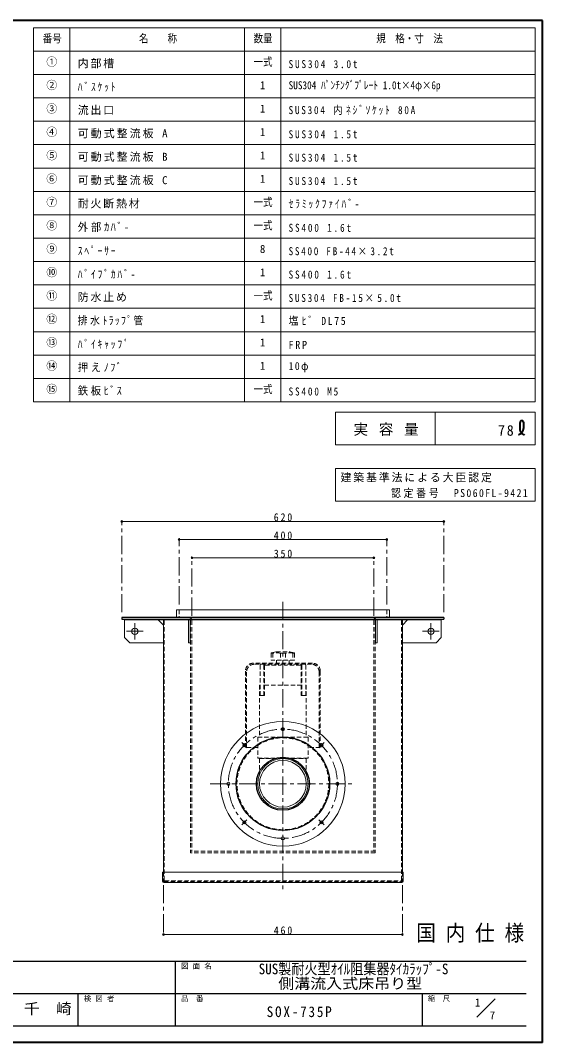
# Model space of a CAD drawing. Units: millimetres at full size, sheet at 1:7; details may follow other scales. Extents: x -1480 to 1355, y -979 to 988.
# Drawn here: x 350 to 1355, y -979 to 988 of the extents above; entities that cross this region are included whole.
import ezdxf
from ezdxf.enums import TextEntityAlignment as Align

# ---------------------------------------------------------------- set-up
doc = ezdxf.new("R2010")
doc.units = ezdxf.units.MM
doc.header["$LTSCALE"] = 7
doc.header["$PDMODE"] = 32
doc.header["$PDSIZE"] = 3.5
doc.linetypes.add('CHAIN1', pattern=[8, 5, -1, 1, -1])
doc.linetypes.add('DASHED1', pattern=[1.8, 1.2, -0.6])
doc.layers.add('0-0_ﾚｲﾔ1', color=4, linetype='Continuous', lineweight=9)
doc.styles.add('ＭＳ ゴシック', font='')
doc.styles.get('ＭＳ ゴシック').set_extended_font_data('MS Gothic')

msp = doc.modelspace()

# ---------------------------------------------------------------- linework, layer by layer
at = {"layer": '0-0_ﾚｲﾔ1', "color": 1, "lineweight": 40}
for p, q in [((1355.255, 987.955), (-1479.745, 987.955)), ((1355.255, -979.045), (1355.255, 987.955)), ((1355.255, -979.045), (-1479.745, -979.045))]:
    msp.add_line(p, q, dxfattribs=at)
at = {"layer": '0-0_ﾚｲﾔ1', "color": 3, "lineweight": 18}
for p, q in [((1341.255, 973.955), (375.255, 973.955)), ((445.255, 253.955), (445.255, 973.955)), ((781.255, 253.955), (781.255, 973.955)), ((851.255, 253.955), (851.255, 973.955)), ((1341.255, 253.955), (1341.255, 973.955)), ((1341.255, 928.955), (375.255, 928.955)), ((1341.255, 883.955), (375.255, 883.955)), ((1341.255, 838.955), (375.255, 838.955)), ((1341.255, 793.955), (375.255, 793.955)), ((1341.255, 748.955), (375.255, 748.955)), ((1341.255, 703.955), (375.255, 703.955)), ((1341.255, 658.955), (375.255, 658.955)), ((1341.255, 613.955), (375.255, 613.955)), ((1341.255, 568.955), (375.255, 568.955)), ((1341.255, 523.955), (375.255, 523.955)), ((1341.255, 478.955), (375.255, 478.955)), ((1341.255, 433.955), (375.255, 433.955)), ((1341.255, 388.955), (375.255, 388.955)), ((1341.255, 343.955), (375.255, 343.955)), ((1341.255, 298.955), (375.255, 298.955)), ((956.255, 233.955), (1341.255, 233.955)), ((956.255, 170.955), (956.255, 233.955)), ((1148.755, 233.955), (1148.755, 170.955)), ((1341.255, 170.955), (1341.255, 233.955)), ((956.255, 170.955), (1341.255, 170.955)), ((1341.255, 62.955), (1341.255, 125.955)), ((956.255, 62.955), (1341.255, 62.955))]:
    msp.add_line(p, q, dxfattribs=at)
at = {"layer": '0-0_ﾚｲﾔ1'}
for p, q in [((545.255, 23.955), (1165.255, 23.955)), ((655.255, -11.045), (1055.255, -11.045)), ((680.255, -46.045), (1030.255, -46.045)), ((615.255, -165.645), (625.255, -175.645)), ((1085.255, -175.645), (1095.255, -165.645)), ((1160.255, -165.645), (1160.255, -199.645)), ((560.255, -209.645), (625.255, -209.645)), ((1150.255, -209.645), (1085.255, -209.645)), ((1160.255, -199.645), (1150.255, -209.645)), ((625.255, -771.045), (1085.255, -771.045))]:
    msp.add_line(p, q, dxfattribs=at)
at = {"layer": '0-0_ﾚｲﾔ1', "linetype": 'CHAIN1'}
for p, q in [((545.255, -151.045), (545.255, 23.955)), ((1165.255, -151.045), (1165.255, 23.955)), ((655.255, -136.045), (655.255, -11.045)), ((1055.255, -136.045), (1055.255, -11.045)), ((680.255, -157.545), (680.255, -46.045)), ((1030.255, -157.545), (1030.255, -46.045)), ((855.255, -131.045), (855.255, -691.045)), ((570.255, -203.645), (570.255, -171.645)), ((1140.255, -203.645), (1140.255, -171.645)), ((586.255, -187.645), (554.255, -187.645)), ((1156.255, -187.645), (1124.255, -187.645)), ((776.059, -401.849), (785.958, -411.749)), ((924.551, -411.749), (934.451, -401.849)), ((715.255, -481.045), (995.255, -481.045)), ((785.958, -550.342), (776.059, -560.241)), ((924.551, -550.342), (934.451, -560.241)), ((625.255, -676.045), (625.255, -771.045)), ((1085.255, -676.045), (1085.255, -771.045))]:
    msp.add_line(p, q, dxfattribs=at)
at = {"layer": '0-0_ﾚｲﾔ1', "color": 7, "lineweight": 18}
for p, q in [((650.255, -146.045), (650.255, -161.045)), ((1060.255, -146.045), (650.255, -146.045)), ((1060.255, -146.045), (1060.255, -161.045)), ((550.255, -164.045), (550.255, -165.645)), ((550.255, -165.645), (1160.255, -165.645)), ((625.255, -167.245), (625.255, -651.045)), ((676.855, -165.645), (676.855, -209.645)), ((1033.655, -165.645), (1033.655, -209.645)), ((1036.855, -165.645), (1036.855, -209.645)), ((1085.255, -167.245), (1085.255, -651.045)), ((1160.255, -164.045), (1160.255, -165.645)), ((1036.855, -209.645), (1033.655, -209.645)), ((1086.855, -651.045), (623.655, -651.045)), ((623.655, -668.445), (623.655, -651.045)), ((1086.855, -668.445), (1086.855, -651.045)), ((626.255, -671.045), (1084.255, -671.045)), ((1228.399, -930.401), (1263.755, -895.045))]:
    msp.add_line(p, q, dxfattribs=at)
at = {"layer": '0-0_ﾚｲﾔ1', "linetype": 'DASHED1'}
for p, q in [((655.255, -146.045), (655.255, -161.045)), ((1055.255, -146.045), (1055.255, -161.045)), ((626.855, -666.845), (626.855, -167.245)), ((677.255, -167.045), (677.255, -614.045)), ((680.255, -167.045), (680.255, -611.045)), ((1030.255, -167.045), (1030.255, -611.045)), ((1033.255, -167.045), (1033.255, -614.045)), ((1083.655, -666.845), (1083.655, -167.245)), ((1033.255, -611.045), (677.255, -611.045)), ((1033.255, -614.045), (677.255, -614.045)), ((625.255, -651.045), (625.255, -668.445)), ((627.855, -667.845), (1082.655, -667.845)), ((645.255, -667.845), (645.255, -669.445)), ((1065.255, -667.845), (1065.255, -669.445)), ((1085.255, -651.045), (1085.255, -668.445)), ((626.255, -669.445), (1084.255, -669.445))]:
    msp.add_line(p, q, dxfattribs=at)
at = {"layer": '0-0_ﾚｲﾔ1', "color": 5, "lineweight": 25}
for p, q in [((545.255, -161.045), (545.255, -164.045)), ((1165.255, -161.045), (545.255, -161.045)), ((545.255, -164.045), (1165.255, -164.045)), ((1165.255, -161.045), (1165.255, -164.045))]:
    msp.add_line(p, q, dxfattribs=at)
at = {"layer": '0-0_ﾚｲﾔ1', "color": 7, "linetype": 'DASHED1', "lineweight": 18}
for p, q in [((832.861, -229.85), (832.861, -243.045)), ((835.853, -229.85), (832.861, -229.85)), ((841.56, -227.138), (833.647, -228.873)), ((835.853, -229.85), (835.853, -243.045)), ((842.416, -227.045), (868.093, -227.045)), ((850.415, -229.85), (850.415, -243.045)), ((860.095, -229.85), (850.415, -229.85)), ((860.095, -229.85), (860.095, -243.045)), ((868.95, -227.138), (876.862, -228.873)), ((874.657, -229.85), (874.657, -243.045)), ((912.255, -249.045), (798.255, -249.045)), ((910.255, -251.045), (800.255, -251.045)), ((811.235, -252.545), (811.235, -311.045)), ((818.735, -252.545), (818.735, -311.045)), ((821.034, -252.545), (851.86, -252.545)), ((877.648, -243.045), (832.861, -243.045)), ((843.255, -243.045), (843.255, -249.045)), ((851.86, -251.045), (851.86, -252.545)), ((858.649, -251.045), (858.649, -252.545)), ((889.476, -252.545), (858.649, -252.545)), ((867.255, -243.045), (867.255, -249.045)), ((890.476, -253.545), (890.476, -311.045)), ((891.775, -252.545), (891.775, -311.045)), ((899.275, -252.545), (899.275, -311.045)), ((783.255, -264.045), (783.255, -411.045)), ((785.255, -266.045), (785.255, -411.045)), ((925.255, -266.045), (925.255, -411.045)), ((810.255, -291.045), (810.255, -391.545)), ((810.255, -291.045), (811.235, -291.045)), ((820.034, -291.045), (890.476, -291.045)), ((899.275, -291.045), (900.255, -291.045)), ((900.255, -291.045), (900.255, -391.545)), ((890.476, -311.045), (899.275, -311.045)), ((806.755, -391.545), (903.755, -391.545)), ((903.755, -391.545), (903.755, -431.545)), ((806.755, -411.045), (783.255, -411.045)), ((806.755, -431.545), (903.755, -431.545)), ((810.255, -432.545), (810.255, -462.955)), ((903.755, -431.545), (900.255, -432.545))]:
    msp.add_line(p, q, dxfattribs=at)
at = {"layer": '0-0_ﾚｲﾔ1', "color": 6, "lineweight": 25}
for p, q in [((-1448.245, -822.545), (1323.755, -822.545)), ((648.755, -947.545), (648.755, -822.545)), ((1323.755, -885.045), (-101.245, -885.045)), ((461.255, -947.545), (461.255, -885.045)), ((1123.755, -947.545), (1123.755, -885.045)), ((1323.755, -947.545), (-1448.245, -947.545))]:
    msp.add_line(p, q, dxfattribs=at)
at = {"layer": '0-0_ﾚｲﾔ1', "color": 3, "lineweight": 18}
for points in [[(1341.255, 253.955), (375.255, 253.955), (375.255, 973.955)], [(956.255, 62.955), (956.255, 125.955), (1341.255, 125.955)]]:
    msp.add_lwpolyline(points, dxfattribs=at)
at = {"layer": '0-0_ﾚｲﾔ1', "color": 1, "lineweight": 40}
for points in [[(1308.87, 191.014), (1309.437, 191.216), (1310.407, 191.574), (1311.357, 191.956), (1312.273, 192.379), (1313.142, 192.86), (1313.95, 193.412), (1314.386, 193.772), (1314.748, 194.115), (1315.325, 194.76), (1315.85, 195.463), (1316.329, 196.213), (1316.768, 196.999), (1317.173, 197.809), (1317.395, 198.286), (1317.614, 198.777), (1317.97, 199.628), (1318.295, 200.484), (1318.586, 201.342), (1318.839, 202.2), (1319.049, 203.056), (1319.15, 203.552), (1319.246, 204.11), (1319.366, 205.074), (1319.436, 206.05), (1319.465, 207.05), (1319.46, 208.085), (1319.429, 209.167), (1319.401, 209.821), (1319.355, 210.719), (1319.226, 212.303), (1318.985, 213.85), (1318.58, 215.261), (1317.956, 216.44), (1317.059, 217.29), (1316.392, 217.594), (1316.145, 217.66), (1315.696, 217.731), (1315.229, 217.748), (1314.759, 217.709)], [(1314.759, 217.709), (1314.301, 217.613), (1313.868, 217.459), (1313.634, 217.343), (1313.288, 217.114), (1312.783, 216.612), (1312.384, 215.999), (1312.077, 215.304), (1311.851, 214.555), (1311.693, 213.781), (1311.628, 213.331), (1311.565, 212.737), (1311.514, 211.735), (1311.515, 210.756), (1311.548, 209.791), (1311.591, 208.833), (1311.623, 207.874), (1311.628, 207.313), (1311.61, 206.464), (1311.532, 204.983), (1311.442, 203.491), (1311.397, 202.004), (1311.451, 200.536), (1311.662, 199.099), (1311.879, 198.286), (1312.012, 197.898), (1312.286, 197.24), (1312.612, 196.601), (1312.984, 195.985), (1313.4, 195.395), (1313.855, 194.835), (1314.135, 194.525), (1314.348, 194.305), (1314.726, 193.942), (1315.121, 193.598), (1315.53, 193.273), (1315.952, 192.966), (1316.386, 192.678), (1316.643, 192.519), (1316.98, 192.322)], [(1316.98, 192.322), (1317.572, 192.005), (1318.177, 191.71), (1318.792, 191.432), (1319.414, 191.168), (1320.04, 190.911), (1320.404, 190.763)]]:
    msp.add_lwpolyline(points, dxfattribs=at)
at = {"layer": '0-0_ﾚｲﾔ1'}
msp.add_lwpolyline([(550.255, -165.645), (550.255, -199.645), (560.255, -209.645)], dxfattribs=at)
at = {"layer": '0-0_ﾚｲﾔ1', "color": 7, "lineweight": 18}
msp.add_lwpolyline([(673.655, -165.645), (673.655, -209.645), (676.855, -209.645)], dxfattribs=at)
at = {"layer": '0-0_ﾚｲﾔ1', "color": 7, "linetype": 'DASHED1', "lineweight": 18}
for points in [[(874.657, -229.85), (877.648, -229.85), (877.648, -243.045)], [(820.034, -253.545), (820.034, -311.045), (811.235, -311.045)], [(927.255, -264.045), (927.255, -411.045), (903.755, -411.045)], [(806.755, -391.545), (806.755, -431.545), (810.255, -432.545)], [(810.255, -432.545), (900.255, -432.545), (900.255, -462.955)]]:
    msp.add_lwpolyline(points, dxfattribs=at)
at = {"layer": '0-0_ﾚｲﾔ1'}
for centre, radius in [((570.255, -187.645), 6), ((1140.255, -187.645), 6), ((855.255, -481.045), 48.5), ((855.255, -481.045), 45)]:
    msp.add_circle(centre, radius, dxfattribs=at)
at = {"layer": '0-0_ﾚｲﾔ1', "color": 7, "lineweight": 18}
for centre, radius in [((855.255, -481.045), 120), ((855.255, -376.045), 3), ((781.009, -406.799), 3), ((929.501, -406.799), 3), ((750.255, -481.045), 3), ((960.255, -481.045), 3), ((781.009, -555.292), 3), ((929.501, -555.292), 3), ((855.255, -586.045), 3)]:
    msp.add_circle(centre, radius, dxfattribs=at)
at = {"layer": '0-0_ﾚｲﾔ1', "linetype": 'CHAIN1'}
msp.add_circle((855.255, -481.045), 105, dxfattribs=at)
at = {"layer": '0-0_ﾚｲﾔ1', "color": 5, "lineweight": 25}
for radius in [90, 51]:
    msp.add_circle((855.255, -481.045), radius, dxfattribs=at)
at = {"layer": '0-0_ﾚｲﾔ1', "color": 7, "linetype": 'DASHED1', "lineweight": 18}
msp.add_circle((855.255, -481.045), 88.4, dxfattribs=at)
at = {"layer": '0-0_ﾚｲﾔ1', "linetype": 'DASHED1'}
for centre, radius, start, end in [((623.655, -167.245), 3.2, 0, 90), ((674.255, -167.045), 6, 0, 90), ((674.255, -167.045), 3, 0, 90), ((1036.255, -167.045), 6, 90, 180), ((1036.255, -167.045), 3, 90, 180), ((1086.855, -167.245), 3.2, 90, 180), ((627.855, -666.845), 2.6, 180, 270), ((626.255, -668.445), 1, 180, 270), ((627.855, -666.845), 1, 180, 270), ((1082.655, -666.845), 1, 270, 0), ((1082.655, -666.845), 2.6, 270, 0), ((1084.255, -668.445), 1, 270, 0)]:
    msp.add_arc(centre, radius, start, end, dxfattribs=at)
at = {"layer": '0-0_ﾚｲﾔ1', "color": 7, "lineweight": 18}
for centre, radius, start, end in [((623.655, -167.245), 1.6, 0, 90), ((1086.855, -167.245), 1.6, 90, 180), ((626.255, -668.445), 2.6, 180, 270), ((1084.255, -668.445), 2.6, 270, 0)]:
    msp.add_arc(centre, radius, start, end, dxfattribs=at)
at = {"layer": '0-0_ﾚｲﾔ1', "color": 7, "linetype": 'DASHED1', "lineweight": 18}
for centre, radius, start, end in [((833.861, -229.85), 1, 102.36697, 180), ((843.134, -262.397), 33.352, 77.38992, 102.61008), ((842.416, -231.045), 4, 90, 102.36697), ((867.376, -262.397), 33.352, 77.38992, 102.61008), ((868.093, -231.045), 4, 77.63303, 90), ((876.648, -229.85), 1, 0, 77.63303), ((798.255, -264.045), 15, 90, 180), ((800.255, -266.045), 15, 90, 180), ((812.735, -252.545), 1.5, 90, 180), ((820.235, -252.545), 1.5, 90, 180), ((821.034, -253.545), 1, 90, 180), ((889.476, -253.545), 1, 0, 90), ((890.275, -252.545), 1.5, 0, 90), ((897.775, -252.545), 1.5, 0, 90), ((910.255, -266.045), 15, 0, 90), ((912.255, -264.045), 15, 0, 90)]:
    msp.add_arc(centre, radius, start, end, dxfattribs=at)
at = {"layer": '0-0_ﾚｲﾔ1'}
for p in [(545.255, 23.955), (1165.255, 23.955), (655.255, -11.045), (1055.255, -11.045), (680.255, -46.045), (1030.255, -46.045), (625.255, -771.045), (1085.255, -771.045)]:
    msp.add_point(p, dxfattribs=at)

# ---------------------------------------------------------------- texts
at = {"layer": '0-0_ﾚｲﾔ1', "color": 7, "style": 'ＭＳ ゴシック'}
for s, height, width, p in [('番号', 15.4, 0.85, (392.755, 940.955)), ('名\u3000\u3000称', 15.4, 0.85, (578.255, 940.955)), ('数量', 15.4, 0.85, (798.755, 940.955)), ('規\u3000格・寸\u3000法', 15.4, 0.85, (1035.005, 940.955)), ('一式', 15.4, 0.85, (798.755, 895.955)), ('SUS304 ﾊﾟﾝﾁﾝｸﾞﾌﾟﾚｰﾄ 1.0t×4φ×6p', 15.4, 0.85, (866.255, 850.955)), ('一式', 15.4, 0.85, (798.755, 625.955)), ('一式', 15.4, 0.85, (798.755, 580.955)), ('一式', 15.4, 0.85, (798.755, 445.955)), ('一式', 15.4, 0.85, (798.755, 265.955)), ('国 内 仕 様', 30.79, 0.9, (1112.005, -792.545)), ('SUS製耐火型ｵｲﾙ阻集器ﾀｲｶﾗｯﾌﾟ-S', 20.53, 0.9, (808.63, -853.795)), ('側溝流入式床吊り型', 20.53, 1.1, (846.255, -881.795)), ('千\u3000崎', 20.53, 1.1, (356.255, -930.295))]:
    msp.add_text(s, height=height, dxfattribs=dict(at, width=width)).set_placement(p, align=Align.BOTTOM_LEFT)
for s, height, p in [('①', 15.4, (399.755, 895.955)), ('②', 15.4, (399.755, 850.955)), ('1', 15.4, (811.005, 850.955)), ('③', 15.4, (399.755, 805.955)), ('1', 15.4, (811.005, 805.955)), ('④', 15.4, (399.755, 760.955)), ('1', 15.4, (811.005, 760.955)), ('⑤', 15.4, (399.755, 715.955)), ('1', 15.4, (811.005, 715.955)), ('⑥', 15.4, (399.755, 670.955)), ('1', 15.4, (811.005, 670.955)), ('⑦', 15.4, (399.755, 625.955)), ('⑧', 15.4, (399.755, 580.955)), ('⑨', 15.4, (399.755, 535.955)), ('8', 15.4, (811.005, 535.955)), ('⑩', 15.4, (399.755, 490.955)), ('1', 15.4, (811.005, 490.955)), ('⑪', 15.4, (399.755, 445.955)), ('⑫', 15.4, (399.755, 400.955)), ('1', 15.4, (811.005, 400.955)), ('⑬', 15.4, (399.755, 355.955)), ('1', 15.4, (811.005, 355.955)), ('⑭', 15.4, (399.755, 310.955)), ('1', 15.4, (811.005, 310.955)), ('⑮', 15.4, (399.755, 265.955)), ('図 面 名', 10.26, (659.255, -840.045)), ('検 図 者', 10.26, (471.755, -902.545)), ('品\u3000番', 10.26, (659.255, -902.545)), ('縮\u3000尺', 10.26, (1134.255, -902.545)), ('1', 15.4, (1224.844, -914.312)), ('7', 15.4, (1253.348, -939.078))]:
    msp.add_text(s, height=height, dxfattribs=at).set_placement(p, align=Align.BOTTOM_LEFT)
at = {"layer": '0-0_ﾚｲﾔ1', "color": 7, "attachment_point": 7, "style": 'ＭＳ ゴシック'}
for s, insert, char_height in [('\\T1.17;内部槽', (460.255, 895.955), 15.4), ('\\T1.39;\\W0.85;SUS304\\~3.0t', (866.255, 895.955), 15.4), ('\\T1.39;\\W0.85;ﾊﾞｽｹｯﾄ', (460.255, 850.955), 15.4), ('\\T1.17;流出口', (460.255, 805.955), 15.4), ('\\T1.37;\\W0.85;SUS304\\~内ﾈｼﾞｿｹｯﾄ\\~80A', (866.255, 805.955), 15.4), ('\\T1.19;可動式整流板\\~A', (460.255, 760.955), 15.4), ('\\T1.39;\\W0.85;SUS304\\~1.5t', (866.255, 760.955), 15.4), ('\\T1.19;可動式整流板\\~B', (460.255, 715.955), 15.4), ('\\T1.39;\\W0.85;SUS304\\~1.5t', (866.255, 715.955), 15.4), ('\\T1.19;可動式整流板\\~C', (460.255, 670.955), 15.4), ('\\T1.39;\\W0.85;SUS304\\~1.5t', (866.255, 670.955), 15.4), ('\\T1.17;耐火断熱材', (460.255, 625.955), 15.4), ('\\T1.39;\\W0.85;ｾﾗﾐｯｸﾌｧｲﾊﾞ-', (866.255, 625.955), 15.4), ('\\T1.27;\\W0.95;外部ｶﾊﾞ-', (460.255, 580.955), 15.4), ('\\T1.39;\\W0.85;SS400\\~1.6t', (866.255, 580.955), 15.4), ('\\T1.39;\\W0.85;ｽﾍﾟｰｻｰ', (460.255, 535.955), 15.4), ('\\T1.36;\\W0.85;SS400\\~FB-44×3.2t', (866.255, 535.955), 15.4), ('\\T1.39;\\W0.85;ﾊﾟｲﾌﾟｶﾊﾞ-', (460.255, 490.955), 15.4), ('\\T1.39;\\W0.85;SS400\\~1.6t', (866.255, 490.955), 15.4), ('\\T1.17;防水止め', (460.255, 445.955), 15.4), ('\\T1.37;\\W0.85;SUS304\\~FB-15×5.0t', (866.255, 445.955), 15.4), ('\\T1.26;\\W0.9;排水ﾄﾗｯﾌﾟ管', (460.255, 400.955), 15.4), ('\\T1.33;\\W0.9;塩ﾋﾞ\\~DL75', (866.255, 400.955), 15.4), ('\\T1.39;\\W0.85;ﾊﾟｲｷｬｯﾌﾟ', (460.255, 355.955), 15.4), ('\\T1.38;\\W0.9;FRP', (866.255, 355.955), 15.4), ('\\T1.25;\\W0.95;押えﾉﾌﾞ', (460.255, 310.955), 15.4), ('\\T1.27;\\W0.9;10φ', (866.255, 310.955), 15.4), ('\\T1.25;\\W0.95;鉄板ﾋﾞｽ', (460.255, 265.955), 15.4), ('\\T1.39;\\W0.85;SS400\\~M5', (866.255, 265.955), 15.4), ('\\T1.16;実\\~容\\~量', (991.255, 188.455), 20.53), ('\\T1.27;\\W0.95;78', (1269.505, 188.455), 20.53), ('\\T1.17;建築基準法による大臣認定', (966.255, 98.955), 15.4), ('\\T1.28;\\W0.9;認定番号\u3000PS060FL-9421', (1063.505, 68.955), 15.4), ('\\T1.38;\\W0.9;620', (837.755, 23.955), 15.4), ('\\T1.38;\\W0.9;400', (837.755, -11.045), 15.4), ('\\T1.38;\\W0.9;350', (837.755, -46.045), 15.4), ('\\T1.38;\\W0.9;460', (837.755, -771.045), 15.4), ('\\T1.28;\\W0.9;SOX-735P', (824.13, -930.295), 20.53)]:
    msp.add_mtext(s, dxfattribs=dict(at, insert=insert, char_height=char_height))

doc.saveas('drawing.dxf')
